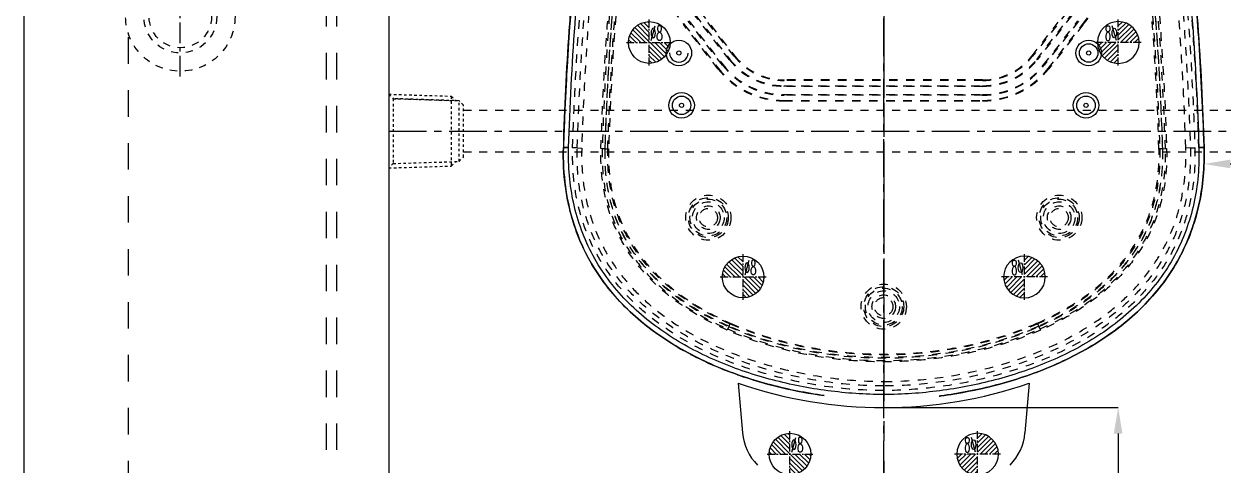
# Model space of a CAD drawing. Header units: millimetres. Extents: x 629 to 2024, y -4394 to 1386.
# Drawn here: x 1044.8 to 1275.1, y -540.3 to -455.7 of the extents above; entities that cross this region are included whole.
import ezdxf

# ---------------------------------------------------------------- set-up
doc = ezdxf.new("R2010")
doc.units = ezdxf.units.MM
doc.header["$LTSCALE"] = 16.335
doc.header["$PDMODE"] = 3
doc.header["$PDSIZE"] = 0.3125
doc.linetypes.add('CENTER', pattern=[0.6, 0.375, -0.075, 0.075, -0.075])
doc.linetypes.add('HIDDEN', pattern=[0.2, 0.1, -0.1])
doc.layers.get('0').update_dxf_attribs({"linetype": 'CONTINUOUS'})
doc.layers.get('Defpoints').update_dxf_attribs({"linetype": 'CONTINUOUS'})
for name, color, linetype, lineweight in [('cool', 153, 'HIDDEN', 9), ('epin', 13, 'CONTINUOUS', 9), ('moldbase', 7, 'CONTINUOUS', 20)]:
    doc.layers.add(name, color=color, linetype=linetype, lineweight=lineweight)
doc.layers.add('DEFAULT_2', color=8, linetype='HIDDEN')
doc.styles.get("Standard").update_dxf_attribs({"font": 'txt', "width": 0.8})
doc.styles.add('TXT05', font='txt.shx', dxfattribs={"width": 0.5, "bigfont": 'gbcbig.shx'})
doc.dimstyles.new('副本 ISO-25-1', dxfattribs={"dimtxt": 5, "dimasz": 5, "dimexe": 0, "dimexo": 0, "dimgap": 0, "dimtad": 1, "dimtxsty": 'Standard', "dimcen": 0, "dimclrd": 4, "dimclre": 4, "dimclrt": 6, "dimazin": 0, "dimtfac": 1, "dimtofl": 0, "dimtmove": 0, "dimatfit": 3, "dimfxl": 0, "dimarcsym": 0})

# ---------------------------------------------------------------- blocks, each defined once
blk = doc.blocks.new('*D50')
at = {"color": 4, "lineweight": -2}
for p, q in [((1271.29, -479.58), (1271.29, -482.53)), ((1304.81, -479.58), (1304.81, -482.53)), ((1276.29, -482.53), (1299.81, -482.53))]:
    blk.add_line(p, q, dxfattribs=at)
at = {"color": 4}
for points in [[(1276.29, -481.7), (1276.29, -483.36), (1271.29, -482.53)], [(1299.81, -481.7), (1299.81, -483.36), (1304.81, -482.53)]]:
    blk.add_solid(points, dxfattribs=at)
at = {"layer": 'Defpoints', "color": 0}
for p in [(1271.29, -479.58), (1304.81, -479.58), (1304.81, -482.53)]:
    blk.add_point(p, dxfattribs=at)
at = {"color": 6, "insert": (1292.77, -479.61), "char_height": 5, "attachment_point": 5}
blk.add_mtext('33,51', dxfattribs=at)
blk = doc.blocks.new('*D52')
at = {"color": 4, "lineweight": -2}
for p, q in [((1209.81, -529.29), (1254.79, -529.29)), ((1254.79, -534.29), (1254.79, -584.22)), ((1209.81, -589.22), (1254.79, -589.22))]:
    blk.add_line(p, q, dxfattribs=at)
at = {"color": 4}
for points in [[(1253.95, -534.29), (1255.62, -534.29), (1254.79, -529.29)], [(1253.95, -584.22), (1255.62, -584.22), (1254.79, -589.22)]]:
    blk.add_solid(points, dxfattribs=at)
at = {"layer": 'Defpoints', "color": 0}
for p in [(1209.81, -529.29), (1209.81, -589.22), (1254.79, -589.22)]:
    blk.add_point(p, dxfattribs=at)
at = {"color": 6, "insert": (1251.87, -562.4), "char_height": 5, "attachment_point": 5, "rotation": 90}
blk.add_mtext('59,94', dxfattribs=at)
blk = doc.blocks.new('cool_jt_f12')
at = {"layer": 'cool', "ltscale": 0.3}
for p, q in [((0, 7.0785), (0.856, 6.2225)), ((0, 7.0785), (12, 6.7035)), ((0.856, 6.2225), (0.856, -6.2225)), ((13.5, 5.827375), (0.856, 6.2225)), ((0.856, 6.2225), (13.5, 5.827375)), ((12, 6.7035), (12.856, 5.8475)), ((12, 6.7035), (12, -6.7035)), ((14.327375, 5), (13.5, 5.827375)), ((13.5, -5.827375), (13.5, 5.827375)), ((14.327375, -5), (14.327375, 5)), ((0.856, -6.2225), (0, -7.0785)), ((0, -7.0785), (12, -6.7035)), ((0.856, -6.2225), (13.5, -5.827375)), ((12, -6.7035), (12.856, -5.8475)), ((13.5, -5.827375), (14.327375, -5))]:
    blk.add_line(p, q, dxfattribs=at)
blk = doc.blocks.new('epin_ejp_8')
at = {"layer": 'epin'}
h = blk.add_hatch(dxfattribs=at)
h.set_pattern_fill('_ANSI31', color=123, scale=0.2, angle=90, style=0)
h.set_pattern_definition([(135, (-705.7219, 490.0809), (-0.4490128, -0.4490128), [])])
h.paths.add_polyline_path([(0, 4, 0.414214), (-4, 0), (0, 0)])
h.paths.add_polyline_path([(4, 0), (0, 0), (0, -4, 0.414214)])
at = {"layer": 'epin', "color": 1, "linetype": 'CENTER', "ltscale": 0.248791}
for p, q in [((0, -4.4), (0, 4.4)), ((-4.4, 0), (4.4, 0))]:
    blk.add_line(p, q, dxfattribs=at)
at = {"layer": 'epin'}
blk.add_circle((0, 0), 4, dxfattribs=at)
at = {"layer": 'epin', "color": 6, "style": 'TXT05', "width": 0.5}
blk.add_text('%%c8', height=2.8, dxfattribs=at).set_placement((0.16, 0.4))
blk = doc.blocks.new('2')
at = {"layer": 'epin'}
for p in [(1164.81, -459.22), (1182.81, -504.22), (1191.81, -538.22)]:
    blk.add_blockref('epin_ejp_8', p, dxfattribs=at)
at = {"layer": 'epin', "xscale": -1}
for p in [(1254.81, -459.22), (1236.81, -504.22), (1227.81, -538.22)]:
    blk.add_blockref('epin_ejp_8', p, dxfattribs=at)

msp = doc.modelspace()

# ---------------------------------------------------------------- linework, layer by layer
at = {"color": 1, "linetype": 'CENTER', "ltscale": 1.181757}
for p, q in [((1209.806, -589.225), (1209.806, -269.225)), ((1114.806, -476.225), (1304.806, -476.225))]:
    msp.add_line(p, q, dxfattribs=at)
for p, q in [((1114.806, -294.225), (1114.806, -564.225)), ((1181.874, -524.592), (1182.711, -534.161)), ((1237.739, -524.592), (1236.902, -534.161))]:
    msp.add_line(p, q)
at = {"color": 1, "linetype": 'CENTER', "ltscale": 0.762963}
msp.add_line((1209.806, -300.66), (1209.806, -527.79), dxfattribs=at)
at = {"color": 7, "linetype": 'Continuous'}
msp.add_line((1148.339, -478.958), (1148.325, -479.368), dxfattribs=at)
for centre, radius in [((1170.481, -461.238), 2.452), ((1249.132, -461.238), 2.452), ((1249.132, -461.238), 1.769), ((1170.481, -461.238), 0.402), ((1249.132, -461.238), 0.402), ((1170.999, -471.275), 2.452), ((1170.999, -471.275), 1.768), ((1248.614, -471.275), 2.452), ((1248.614, -471.275), 1.769), ((1170.999, -471.275), 0.402), ((1248.614, -471.275), 0.402)]:
    msp.add_circle(centre, radius, dxfattribs=at)
for centre, radius, start, end in [((1657.281, -493.008), 509.099, 175.25772, 177.14172), ((1170.481, -461.238), 1.768, 179.66521, 359.99647), ((1812.516, -501.214), 664.549, 177.102574, 178.080844), ((1893.775, -504.176), 745.862, 177.979374, 178.093935), ((1892.061, -504.121), 744.147, 177.978974, 178.093876), ((1221.41, -480.726), 49.896, 1.39421, 1.55931)]:
    msp.add_arc(centre, radius, start, end, dxfattribs=at)
for centre, radius, start, end in [((1209.806, -443.907), 85.383, 250.90449, 289.09551), ((1192.673, -533.29), 10, 185, 224.57261), ((1226.94, -533.29), 10, 315.42739, 355)]:
    msp.add_arc(centre, radius, start, end)
for points, knots in [([(1149.33, -479.398), (1149.593, -471.487), (1150.369, -455.673), (1152.295, -435.969), (1154.599, -420.308), (1156.744, -408.631), (1159.337, -397.047), (1161.431, -389.414), (1162.594, -385.634)], [0, 0, 0, 0, 0.2500742, 0.5000831, 0.6250785, 0.7500715, 0.8750678, 1, 1, 1, 1]), ([(1257.019, -385.634), (1258.182, -389.414), (1260.276, -397.048), (1262.869, -408.632), (1265.014, -420.309), (1267.318, -435.969), (1269.244, -455.673), (1270.02, -471.488), (1270.283, -479.399)], [0, 0, 0, 0, 0.1249322, 0.2499291, 0.374922, 0.499917, 0.7499258, 1, 1, 1, 1]), ([(1148.377, -477.877), (1148.639, -470.451), (1149.093, -461.458), (1149.795, -452.478), (1149.926, -450.912)], [0, 0, 0, 0, 0.8254889, 1, 1, 1, 1]), ([(1149.926, -450.912), (1149.693, -453.708), (1149.027, -462.689), (1148.595, -471.685), (1148.377, -477.877)], [0, 0, 0, 0, 0.3116224, 1, 1, 1, 1]), ([(1269.687, -450.912), (1269.817, -452.478), (1270.558, -461.953), (1271.024, -471.444), (1271.287, -479.368)], [0, 0, 0, 0, 0.1653505, 1, 1, 1, 1]), ([(1271.287, -479.368), (1271.284, -479.258), (1271.06, -472.569), (1270.615, -463.076), (1269.92, -453.708), (1269.687, -450.912)], [0, 0, 0, 0, 0.0115485, 0.7046913, 1, 1, 1, 1]), ([(1148.325, -479.369), (1148.325, -479.369), (1148.328, -479.369), (1148.331, -479.369), (1148.337, -479.369), (1148.35, -479.37), (1148.372, -479.371), (1148.405, -479.372), (1148.447, -479.373), (1148.497, -479.375), (1148.556, -479.376), (1148.648, -479.379), (1148.779, -479.383), (1148.951, -479.388), (1149.137, -479.393), (1149.265, -479.396), (1149.33, -479.398)], [0, 0, 0, 0, 0.0012214, 0.0048562, 0.0108845, 0.0192837, 0.0431039, 0.0761344, 0.1181343, 0.1686233, 0.2270593, 0.2929, 0.4443574, 0.6173088, 0.8053104, 1, 1, 1, 1]), ([(1209.806, -526.785), (1206.211, -526.785), (1199.014, -526.269), (1188.404, -524.202), (1178.144, -520.793), (1170.121, -516.654), (1164.292, -512.451), (1160.301, -508.831), (1156.801, -504.736), (1153.9, -500.197), (1151.682, -495.286), (1149.677, -488.396), (1149.233, -482.975), (1149.33, -479.398)], [0, 0, 0, 0, 0.1252865, 0.250611, 0.3758401, 0.5008817, 0.5634056, 0.6258334, 0.6882236, 0.7505734, 0.8129248, 0.8753073, 1, 1, 1, 1]), ([(1270.283, -479.399), (1270.38, -482.976), (1269.936, -488.397), (1267.931, -495.287), (1265.712, -500.197), (1262.812, -504.736), (1259.312, -508.831), (1255.32, -512.452), (1249.491, -516.654), (1241.468, -520.794), (1231.209, -524.202), (1220.599, -526.269), (1213.402, -526.785), (1209.806, -526.785)], [0, 0, 0, 0, 0.1246962, 0.1870797, 0.2494318, 0.3117819, 0.3741719, 0.4365996, 0.499123, 0.6241631, 0.7493914, 0.8747157, 1, 1, 1, 1]), ([(1271.287, -479.368), (1271.387, -483.028), (1270.935, -488.557), (1268.878, -495.635), (1266.6, -500.675), (1263.623, -505.335), (1258.84, -510.932), (1251.636, -516.681), (1241.865, -521.721), (1231.467, -525.177), (1224.232, -526.586), (1220.545, -527.07), (1220.467, -527.08)], [0, 0, 0, 0, 0.1424207, 0.2136311, 0.2848414, 0.3560518, 0.4272621, 0.5696828, 0.7121035, 0.8545242, 0.9969449, 1, 1, 1, 1]), ([(1220.467, -527.08), (1223.419, -526.697), (1233.333, -524.914), (1250.426, -518.64), (1267.051, -503.879), (1271.535, -488.439), (1271.287, -479.368)], [0, 0, 0, 0, 0.1287235, 0.4203087, 0.711894, 1, 1, 1, 1]), ([(1220.47, -527.08), (1220.546, -527.07), (1224.233, -526.586), (1231.467, -525.177), (1241.865, -521.72), (1251.637, -516.681), (1258.841, -510.932), (1263.624, -505.335), (1266.6, -500.675), (1268.876, -495.634), (1270.92, -488.603), (1271.379, -483.125), (1271.291, -479.512)], [0, 0, 0, 0, 0.0030305, 0.1457215, 0.2884126, 0.4311036, 0.5737946, 0.6451401, 0.7164856, 0.7878311, 0.8591766, 1, 1, 1, 1]), ([(1271.287, -479.368), (1271.287, -479.367), (1271.285, -479.368), (1271.282, -479.367), (1271.276, -479.368), (1271.263, -479.368), (1271.241, -479.369), (1271.208, -479.369), (1271.166, -479.371), (1271.115, -479.372), (1271.057, -479.374), (1270.965, -479.377), (1270.834, -479.381), (1270.662, -479.386), (1270.476, -479.393), (1270.348, -479.397), (1270.283, -479.399)], [0, 0, 0, 0, 0.0012214, 0.0048561, 0.0108842, 0.0192832, 0.0431029, 0.0761326, 0.1181315, 0.1686195, 0.2270544, 0.2928943, 0.4443505, 0.6173018, 0.8053051, 1, 1, 1, 1]), ([(1148.713, -486.899), (1149.505, -492.768), (1154.154, -505.292), (1169.187, -518.64), (1186.01, -524.815), (1195.663, -526.6), (1198.37, -526.976)], [0, 0, 0, 0, 0.2260655, 0.548149, 0.8702325, 1, 1, 1, 1]), ([(1198.37, -526.976), (1194.945, -526.5), (1187.973, -525.119), (1177.748, -521.721), (1167.977, -516.681), (1160.773, -510.932), (1155.99, -505.335), (1153.013, -500.675), (1150.735, -495.635), (1149.384, -490.986), (1148.868, -488.04), (1148.714, -486.899)], [0, 0, 0, 0, 0.1516383, 0.3112871, 0.4709358, 0.6305845, 0.7104089, 0.7902333, 0.8700576, 0.949882, 1, 1, 1, 1])]:
    msp.add_open_spline(points, degree=3, knots=knots, dxfattribs=at)
for points in [[(1148.325, -479.368), (1148.254, -481.995), (1148.39, -484.505), (1148.713, -486.899)], [(1148.714, -486.899), (1148.378, -484.403), (1148.257, -481.88), (1148.325, -479.369)]]:
    msp.add_open_spline(points, degree=3, dxfattribs=at)
at = {"layer": 'cool', "ltscale": 0.932966}
for p, q in [((1129.136, -472.225), (1290.476, -472.225)), ((1129.136, -480.225), (1290.476, -480.225))]:
    msp.add_line(p, q, dxfattribs=at)
at = {"layer": 'DEFAULT_2', "color": 8, "linetype": 'HIDDEN'}
for p, q in [((1181.082, -461.844), (1174.504, -453.425)), ((1174.601, -453.349), (1181.179, -461.769)), ((1238.27, -461.769), (1244.848, -453.349)), ((1244.945, -453.425), (1238.367, -461.844)), ((1171.411, -455.841), (1171.494, -455.776)), ((1177.989, -464.26), (1171.411, -455.841)), ((1171.494, -455.776), (1178.072, -464.195)), ((1178.864, -463.577), (1172.286, -455.157)), ((1172.383, -455.082), (1178.961, -463.501)), ((1180.193, -462.539), (1173.615, -454.119)), ((1173.712, -454.043), (1180.29, -462.463)), ((1239.159, -462.463), (1245.737, -454.044)), ((1245.834, -454.119), (1239.256, -462.539)), ((1240.488, -463.501), (1247.066, -455.082)), ((1247.162, -455.157), (1240.585, -463.577)), ((1241.376, -464.196), (1247.954, -455.776)), ((1248.037, -455.841), (1241.459, -464.26)), ((1247.954, -455.776), (1248.037, -455.841)), ((1180.29, -462.463), (1180.193, -462.539)), ((1181.179, -461.769), (1181.082, -461.844)), ((1238.367, -461.844), (1238.27, -461.769)), ((1239.256, -462.539), (1239.159, -462.463)), ((1178.072, -464.195), (1177.989, -464.26)), ((1178.961, -463.501), (1178.864, -463.577)), ((1240.585, -463.577), (1240.488, -463.501)), ((1241.459, -464.26), (1241.376, -464.196)), ((1190.664, -466.518), (1190.664, -466.395)), ((1228.785, -466.395), (1190.664, -466.395)), ((1228.785, -466.518), (1190.664, -466.518)), ((1228.785, -466.395), (1228.785, -466.518)), ((1190.664, -467.646), (1190.664, -467.523)), ((1190.664, -467.523), (1228.785, -467.523)), ((1228.785, -467.646), (1190.664, -467.646)), ((1190.664, -469.332), (1190.664, -469.209)), ((1190.664, -469.209), (1228.785, -469.209)), ((1228.785, -469.332), (1190.664, -469.332)), ((1228.785, -467.523), (1228.785, -467.646)), ((1228.785, -469.209), (1228.785, -469.332)), ((1190.664, -470.442), (1190.664, -470.337)), ((1190.664, -470.337), (1228.785, -470.337)), ((1190.664, -470.442), (1228.785, -470.442)), ((1228.785, -470.337), (1228.785, -470.442)), ((1149.33, -479.401), (1148.325, -479.368)), ((1150.971, -479.448), (1151.841, -479.471)), ((1155.765, -479.597), (1155.526, -479.591)), ((1156.266, -479.614), (1155.765, -479.597)), ((1156.335, -479.616), (1156.836, -479.63)), ((1156.836, -479.629), (1156.995, -479.634)), ((1263.278, -479.612), (1262.618, -479.633)), ((1263.347, -479.61), (1263.848, -479.596)), ((1263.848, -479.596), (1264.087, -479.588)), ((1268.642, -479.448), (1267.772, -479.477)), ((1270.283, -479.395), (1271.287, -479.368)), ((1180.344, -513.078), (1180.078, -513.683)), ((1239.269, -513.078), (1239.535, -513.683)), ((1180.051, -513.746), (1179.753, -514.423)), ((1239.562, -513.746), (1239.86, -514.423))]:
    msp.add_line(p, q, dxfattribs=at)
for centre, radius in [((1176.139, -492.831), 4.336), ((1176.139, -492.831), 3.834), ((1176.139, -492.831), 3.534), ((1176.139, -492.831), 3.032), ((1243.474, -492.831), 4.336), ((1243.474, -492.831), 3.834), ((1243.474, -492.831), 3.534), ((1243.474, -492.831), 3.032), ((1176.139, -492.831), 2.261), ((1176.139, -492.831), 1.759), ((1243.474, -492.831), 2.261), ((1243.474, -492.831), 1.759), ((1209.806, -509.916), 4.336), ((1209.806, -509.916), 3.834), ((1209.806, -509.916), 3.534), ((1209.806, -509.916), 3.032), ((1209.806, -509.916), 2.261), ((1209.806, -509.916), 1.759)]:
    msp.add_circle(centre, radius, dxfattribs=at)
for centre, radius, start, end in [((1201.528, -432.311), 38.219, 173.45351, 218.00015), ((1201.528, -432.311), 38.114, 173.45996, 218.00015), ((1217.921, -432.311), 38.114, 321.9997, 8.20553), ((1217.921, -432.311), 38.219, 321.9997, 8.19984), ((1190.664, -454.357), 13.288, 218.00002, 270), ((1190.664, -454.357), 13.165, 218.00002, 270), ((1190.664, -454.357), 12.161, 218.00002, 270), ((1190.664, -454.357), 12.038, 218.00002, 270), ((1228.785, -454.357), 12.038, 270, 321.9997), ((1228.785, -454.357), 12.161, 270, 321.9997), ((1228.785, -454.357), 13.165, 270, 321.9997), ((1228.785, -454.357), 13.288, 270, 321.9997), ((1190.664, -454.357), 16.085, 218.00015, 270), ((1190.664, -454.357), 15.979, 218.00015, 270), ((1190.664, -454.357), 14.975, 218.00015, 270), ((1190.664, -454.357), 14.852, 218.00015, 270), ((1228.785, -454.357), 14.852, 270, 321.9997), ((1228.785, -454.357), 14.975, 270, 321.9997), ((1228.785, -454.357), 15.979, 270, 321.9997), ((1228.785, -454.357), 16.085, 270, 321.9997)]:
    msp.add_arc(centre, radius, start, end, dxfattribs=at)
for points, knots in [([(1150.101, -479.421), (1150.364, -471.532), (1151.138, -455.759), (1153.056, -436.104), (1155.354, -420.477), (1157.493, -408.824), (1160.08, -397.259), (1162.17, -389.636), (1163.332, -385.861)], [0, 0, 0, 0, 0.2499217, 0.4998804, 0.6248896, 0.7499051, 0.8749366, 1, 1, 1, 1]), ([(1150.971, -479.447), (1151.234, -471.57), (1152.006, -455.825), (1153.92, -436.208), (1156.213, -420.619), (1158.346, -408.998), (1160.924, -397.472), (1163.006, -389.877), (1164.163, -386.117)], [0, 0, 0, 0, 0.2501649, 0.5002137, 0.6252167, 0.7501928, 0.8751358, 1, 1, 1, 1]), ([(1164.995, -386.373), (1163.841, -390.125), (1161.763, -397.704), (1159.193, -409.204), (1157.066, -420.798), (1154.78, -436.348), (1152.873, -455.913), (1152.103, -471.616), (1151.841, -479.471)], [0, 0, 0, 0, 0.1249191, 0.2498869, 0.3748734, 0.499877, 0.7499008, 1, 1, 1, 1]), ([(1267.772, -479.476), (1267.51, -471.62), (1266.74, -455.916), (1264.833, -436.35), (1262.547, -420.799), (1260.421, -409.205), (1257.85, -397.704), (1255.772, -390.126), (1254.618, -386.373)], [0, 0, 0, 0, 0.2500991, 0.500123, 0.6251265, 0.7501131, 0.8750809, 1, 1, 1, 1]), ([(1255.45, -386.117), (1256.607, -389.877), (1258.689, -397.472), (1261.267, -408.999), (1263.4, -420.62), (1265.693, -436.209), (1267.607, -455.826), (1268.379, -471.572), (1268.642, -479.449)], [0, 0, 0, 0, 0.1248643, 0.2498073, 0.3747834, 0.4997864, 0.7498351, 1, 1, 1, 1]), ([(1256.281, -385.861), (1257.443, -389.636), (1259.533, -397.259), (1262.12, -408.824), (1264.259, -420.478), (1266.557, -436.104), (1268.475, -455.759), (1269.249, -471.533), (1269.512, -479.422)], [0, 0, 0, 0, 0.1250635, 0.250095, 0.3751105, 0.5001197, 0.7500783, 1, 1, 1, 1]), ([(1270.283, -479.396), (1270.02, -471.485), (1269.244, -455.671), (1267.318, -435.967), (1265.014, -420.307), (1262.869, -408.631), (1260.276, -397.047), (1258.182, -389.414), (1257.019, -385.634)], [0, 0, 0, 0, 0.2500747, 0.5000839, 0.6250804, 0.7500733, 0.8750681, 1, 1, 1, 1]), ([(1155.526, -479.59), (1155.875, -469.109), (1156.635, -455.136), (1158.07, -441.225), (1158.476, -437.753)], [0, 0, 0, 0, 0.7499778, 1, 1, 1, 1]), ([(1158.713, -437.781), (1158.307, -441.251), (1156.873, -455.155), (1156.113, -469.122), (1155.765, -479.597)], [0, 0, 0, 0, 0.2500385, 1, 1, 1, 1]), ([(1159.212, -437.839), (1157.994, -448.238), (1156.945, -462.174), (1156.382, -476.124), (1156.266, -479.613)], [0, 0, 0, 0, 0.7499296, 1, 1, 1, 1]), ([(1156.335, -479.616), (1156.683, -469.152), (1157.442, -455.202), (1158.874, -441.313), (1159.28, -437.847)], [0, 0, 0, 0, 0.7499817, 1, 1, 1, 1]), ([(1156.836, -479.63), (1156.953, -476.144), (1157.515, -462.211), (1158.562, -448.292), (1159.778, -437.905)], [0, 0, 0, 0, 0.2500907, 1, 1, 1, 1]), ([(1159.936, -437.924), (1159.53, -441.386), (1158.1, -455.254), (1157.343, -469.185), (1156.995, -479.634)], [0, 0, 0, 0, 0.2500222, 1, 1, 1, 1]), ([(1262.618, -479.633), (1262.27, -469.184), (1261.513, -455.254), (1260.082, -441.385), (1259.677, -437.924)], [0, 0, 0, 0, 0.7499778, 1, 1, 1, 1]), ([(1259.835, -437.905), (1261.05, -448.291), (1262.098, -462.211), (1262.66, -476.143), (1262.776, -479.628)], [0, 0, 0, 0, 0.7499093, 1, 1, 1, 1]), ([(1260.333, -437.847), (1260.739, -441.313), (1262.171, -455.2), (1262.93, -469.149), (1263.278, -479.613)], [0, 0, 0, 0, 0.2500186, 1, 1, 1, 1]), ([(1263.347, -479.61), (1263.23, -476.121), (1262.668, -462.172), (1261.619, -448.237), (1260.401, -437.839)], [0, 0, 0, 0, 0.2500705, 1, 1, 1, 1]), ([(1263.848, -479.596), (1263.499, -469.121), (1262.739, -455.155), (1261.306, -441.251), (1260.9, -437.781)], [0, 0, 0, 0, 0.7499615, 1, 1, 1, 1]), ([(1261.137, -437.753), (1261.543, -441.225), (1262.977, -455.135), (1263.738, -469.108), (1264.087, -479.589)], [0, 0, 0, 0, 0.2500222, 1, 1, 1, 1]), ([(1209.806, -526.013), (1206.278, -526.013), (1199.217, -525.511), (1188.801, -523.501), (1178.713, -520.18), (1170.796, -516.155), (1165.023, -512.048), (1161.056, -508.495), (1157.566, -504.464), (1154.662, -499.986), (1152.438, -495.134), (1150.937, -490.013), (1150.149, -484.742), (1150.053, -481.192), (1150.101, -479.421)], [0, 0, 0, 0, 0.1246995, 0.2493905, 0.3741328, 0.4989727, 0.561545, 0.6241264, 0.6867679, 0.7494378, 0.8121163, 0.8747762, 0.937403, 1, 1, 1, 1]), ([(1150.971, -479.447), (1150.918, -479.445), (1150.628, -479.436), (1150.338, -479.428), (1150.101, -479.421)], [0, 0, 0, 0, 0.1834596, 1, 1, 1, 1]), ([(1209.806, -525.143), (1206.316, -525.143), (1199.329, -524.645), (1189.025, -522.658), (1179.059, -519.378), (1171.251, -515.409), (1165.572, -511.37), (1161.681, -507.887), (1158.266, -503.943), (1155.429, -499.568), (1153.256, -494.829), (1151.789, -489.824), (1151.018, -484.663), (1150.924, -481.184), (1150.971, -479.447)], [0, 0, 0, 0, 0.1254153, 0.250892, 0.3762529, 0.5013553, 0.5638664, 0.6262463, 0.6885501, 0.7507849, 0.8129949, 0.8752343, 0.9375583, 1, 1, 1, 1]), ([(1151.841, -479.471), (1151.795, -481.181), (1151.887, -484.605), (1152.65, -489.685), (1154.105, -494.611), (1156.26, -499.272), (1159.074, -503.567), (1162.456, -507.43), (1166.302, -510.836), (1171.906, -514.779), (1179.593, -518.649), (1189.392, -521.848), (1199.516, -523.786), (1206.378, -524.272), (1209.806, -524.272)], [0, 0, 0, 0, 0.0624842, 0.1248732, 0.1872143, 0.2495244, 0.3118438, 0.3742096, 0.4366176, 0.4991284, 0.6241657, 0.7494021, 0.874723, 1, 1, 1, 1]), ([(1179.753, -514.423), (1176.299, -512.906), (1171.289, -510.143), (1165.483, -505.285), (1161.717, -501.021), (1158.739, -496.168), (1156.698, -490.852), (1155.617, -485.266), (1155.476, -481.478), (1155.526, -479.59)], [0, 0, 0, 0, 0.2498218, 0.3748836, 0.4999125, 0.6249141, 0.749914, 0.874939, 1, 1, 1, 1]), ([(1155.765, -479.597), (1155.714, -481.473), (1155.854, -485.239), (1156.929, -490.795), (1158.965, -496.086), (1161.934, -500.912), (1165.685, -505.148), (1171.454, -509.962), (1176.425, -512.701), (1179.849, -514.205)], [0, 0, 0, 0, 0.1250256, 0.250197, 0.3754359, 0.5006559, 0.6257863, 0.7507804, 1, 1, 1, 1]), ([(1156.266, -479.613), (1156.216, -481.465), (1156.354, -485.18), (1157.414, -490.655), (1159.417, -495.864), (1162.342, -500.615), (1166.039, -504.79), (1171.742, -509.548), (1176.66, -512.257), (1180.051, -513.746)], [0, 0, 0, 0, 0.1251048, 0.2500879, 0.3749669, 0.4998375, 0.6248133, 0.7499035, 1, 1, 1, 1]), ([(1180.078, -513.683), (1176.702, -512.2), (1171.801, -509.503), (1166.112, -504.764), (1162.413, -500.597), (1159.486, -495.849), (1157.481, -490.642), (1156.423, -485.172), (1156.285, -481.463), (1156.334, -479.616)], [0, 0, 0, 0, 0.2495014, 0.3745219, 0.4996076, 0.6247352, 0.7498662, 0.8749696, 1, 1, 1, 1]), ([(1180.28, -513.223), (1176.937, -511.755), (1172.088, -509.088), (1166.465, -504.404), (1162.82, -500.298), (1159.938, -495.625), (1157.966, -490.5), (1156.923, -485.111), (1156.788, -481.453), (1156.836, -479.63)], [0, 0, 0, 0, 0.2504057, 0.3755247, 0.5004513, 0.6252232, 0.7499813, 0.8748884, 1, 1, 1, 1]), ([(1156.995, -479.634), (1156.947, -481.449), (1157.081, -485.092), (1158.12, -490.463), (1160.09, -495.574), (1162.969, -500.233), (1166.606, -504.32), (1172.204, -508.971), (1177.023, -511.62), (1180.344, -513.078)], [0, 0, 0, 0, 0.1250437, 0.2500875, 0.3751095, 0.5001338, 0.6251719, 0.7502206, 1, 1, 1, 1]), ([(1269.512, -479.422), (1269.607, -482.957), (1269.174, -488.319), (1267.174, -495.134), (1264.95, -499.987), (1262.047, -504.465), (1258.557, -508.495), (1254.589, -512.048), (1248.816, -516.155), (1240.9, -520.181), (1230.812, -523.501), (1220.395, -525.511), (1213.334, -526.013), (1209.806, -526.013)], [0, 0, 0, 0, 0.1250224, 0.1876969, 0.2503899, 0.3130744, 0.3757307, 0.4383265, 0.5009128, 0.6257808, 0.7505512, 0.8752712, 1, 1, 1, 1]), ([(1268.642, -479.449), (1268.688, -481.186), (1268.595, -484.665), (1267.824, -489.826), (1266.356, -494.83), (1264.183, -499.569), (1261.346, -503.944), (1257.93, -507.888), (1254.04, -511.37), (1248.361, -515.409), (1240.553, -519.378), (1230.587, -522.658), (1220.283, -524.645), (1213.296, -525.143), (1209.806, -525.143)], [0, 0, 0, 0, 0.0624431, 0.1247671, 0.1870065, 0.2492164, 0.3114514, 0.3737555, 0.4361353, 0.4986459, 0.6237475, 0.7491076, 0.8745844, 1, 1, 1, 1]), ([(1209.806, -524.272), (1213.234, -524.272), (1220.097, -523.786), (1230.22, -521.848), (1240.018, -518.65), (1247.705, -514.78), (1253.309, -510.838), (1257.155, -507.432), (1260.537, -503.569), (1263.351, -499.274), (1265.507, -494.614), (1266.962, -489.689), (1267.725, -484.609), (1267.818, -481.185), (1267.772, -479.476)], [0, 0, 0, 0, 0.1252767, 0.2505961, 0.3758342, 0.5008727, 0.5633835, 0.6257914, 0.6881572, 0.7504765, 0.8127863, 0.8751272, 0.9375156, 1, 1, 1, 1]), ([(1239.269, -513.078), (1242.59, -511.62), (1247.409, -508.971), (1253.007, -504.319), (1256.644, -500.232), (1259.523, -495.573), (1261.493, -490.462), (1262.532, -485.091), (1262.666, -481.448), (1262.618, -479.633)], [0, 0, 0, 0, 0.2497799, 0.3748287, 0.4998669, 0.6248912, 0.749913, 0.8749565, 1, 1, 1, 1]), ([(1262.776, -479.628), (1262.825, -481.452), (1262.69, -485.11), (1261.648, -490.499), (1259.675, -495.624), (1256.793, -500.298), (1253.148, -504.404), (1247.525, -509.087), (1242.676, -511.755), (1239.333, -513.223)], [0, 0, 0, 0, 0.1251129, 0.25002, 0.3747783, 0.4995503, 0.6244768, 0.7495957, 1, 1, 1, 1]), ([(1263.278, -479.613), (1263.328, -481.46), (1263.191, -485.169), (1262.132, -490.639), (1260.128, -495.847), (1257.201, -500.596), (1253.502, -504.763), (1247.812, -509.503), (1242.911, -512.2), (1239.535, -513.683)], [0, 0, 0, 0, 0.1250318, 0.2501349, 0.375266, 0.5003938, 0.6254796, 0.7505001, 1, 1, 1, 1]), ([(1239.562, -513.746), (1242.953, -512.256), (1247.871, -509.547), (1253.575, -504.789), (1257.272, -500.613), (1260.196, -495.862), (1262.2, -490.653), (1263.259, -485.177), (1263.396, -481.462), (1263.347, -479.61)], [0, 0, 0, 0, 0.2500981, 0.3751881, 0.5001628, 0.6250324, 0.7499115, 0.8748957, 1, 1, 1, 1]), ([(1239.764, -514.205), (1243.188, -512.701), (1248.159, -509.962), (1253.928, -505.148), (1257.679, -500.911), (1260.649, -496.085), (1262.684, -490.794), (1263.759, -485.238), (1263.899, -481.472), (1263.848, -479.596)], [0, 0, 0, 0, 0.2492208, 0.3742145, 0.499344, 0.6245634, 0.7498021, 0.8749746, 1, 1, 1, 1]), ([(1264.087, -479.589), (1264.137, -481.477), (1263.996, -485.265), (1262.916, -490.851), (1260.874, -496.167), (1257.896, -501.02), (1254.13, -505.285), (1248.324, -510.143), (1243.314, -512.906), (1239.86, -514.423)], [0, 0, 0, 0, 0.1250608, 0.2500859, 0.375086, 0.5000879, 0.6251169, 0.7501786, 1, 1, 1, 1]), ([(1268.642, -479.449), (1268.695, -479.448), (1268.985, -479.439), (1269.275, -479.43), (1269.512, -479.422)], [0, 0, 0, 0, 0.1834595, 1, 1, 1, 1]), ([(1239.333, -513.223), (1234.714, -515.252), (1224.969, -518.229), (1209.806, -519.671), (1194.644, -518.229), (1184.899, -515.252), (1180.28, -513.223)], [0, 0, 0, 0, 0.2498992, 0.5000004, 0.7501013, 1, 1, 1, 1]), ([(1180.344, -513.078), (1184.955, -515.103), (1192.257, -517.334), (1202.239, -518.79), (1209.806, -519.153), (1217.374, -518.79), (1227.356, -517.334), (1234.658, -515.103), (1239.269, -513.078)], [0, 0, 0, 0, 0.24983, 0.3749113, 0.5, 0.6250887, 0.75017, 1, 1, 1, 1]), ([(1239.86, -514.423), (1235.157, -516.489), (1227.709, -518.766), (1217.527, -520.253), (1209.806, -520.625), (1202.086, -520.253), (1191.904, -518.766), (1184.456, -516.489), (1179.753, -514.423)], [0, 0, 0, 0, 0.2498119, 0.374902, 0.5, 0.625098, 0.7501881, 1, 1, 1, 1]), ([(1179.849, -514.205), (1184.538, -516.265), (1194.424, -519.287), (1209.806, -520.751), (1225.189, -519.287), (1235.075, -516.265), (1239.764, -514.205)], [0, 0, 0, 0, 0.2500214, 0.5000004, 0.7499792, 1, 1, 1, 1]), ([(1180.051, -513.746), (1184.707, -515.79), (1194.526, -518.792), (1209.806, -520.246), (1225.087, -518.792), (1234.906, -515.79), (1239.562, -513.746)], [0, 0, 0, 0, 0.2499306, 0.5000004, 0.75007, 1, 1, 1, 1]), ([(1239.535, -513.683), (1234.882, -515.726), (1225.071, -518.725), (1209.806, -520.176), (1194.542, -518.725), (1184.731, -515.726), (1180.078, -513.683)], [0, 0, 0, 0, 0.2499914, 0.5000004, 0.7500092, 1, 1, 1, 1]), ([(1169.876, -517.49), (1172.408, -519), (1178.184, -521.87), (1184.284, -523.921), (1187.644, -524.824)], [0, 0, 0, 0, 0.4578456, 1, 1, 1, 1])]:
    msp.add_open_spline(points, degree=3, knots=knots, dxfattribs=at)
at = {"layer": 'moldbase', "color": 8, "linetype": 'HIDDEN', "ltscale": 3.109887}
for p, q in [((1064.806, -204.225), (1064.806, -704.225)), ((1102.806, -207.225), (1102.806, -701.225)), ((1104.806, -207.225), (1104.806, -701.225))]:
    msp.add_line(p, q, dxfattribs=at)
at = {"layer": 'moldbase', "color": 1, "linetype": 'CENTER', "ltscale": 3.109887}
msp.add_line((1209.806, -204.225), (1209.806, -704.225), dxfattribs=at)
at = {"layer": 'moldbase'}
msp.add_line((1044.806, -207.225), (1044.806, -701.225), dxfattribs=at)
at = {"layer": 'moldbase', "color": 1, "linetype": 'CENTER', "ltscale": 0.653076}
msp.add_line((1074.806, -465.775), (1074.806, -442.675), dxfattribs=at)
at = {"layer": 'moldbase', "color": 8, "linetype": 'HIDDEN', "ltscale": 0.870768}
for radius in [10.5, 7, 6]:
    msp.add_circle((1074.806, -454.225), radius, dxfattribs=at)

# ---------------------------------------------------------------- block references
msp.add_blockref('2', (0, 0))
at = {"layer": 'cool', "ltscale": 0.932966}
msp.add_blockref('cool_jt_f12', (1114.806, -476.225), dxfattribs=at)

# ---------------------------------------------------------------- dimensions: what is measured, and where the dimension line sits
dim = msp.add_linear_dim(base=(1304.806, -482.53), p1=(1271.293, -479.581), p2=(1304.806, -479.581), dimstyle='副本 ISO-25-1')
dim.commit()
dim.dimension.update_dxf_attribs({"geometry": '*D50', "text_midpoint": (1292.773, -482.53), "dimtype": 160})
dim = msp.add_linear_dim(base=(1254.7882, -589.2248), p1=(1209.8065, -529.2897), p2=(1209.8065, -589.2248), angle=90, dimstyle='副本 ISO-25-1')
dim.commit()
dim.dimension.update_dxf_attribs({"geometry": '*D52', "text_midpoint": (1254.7882, -562.4033), "dimtype": 160})

doc.saveas('drawing.dxf')
